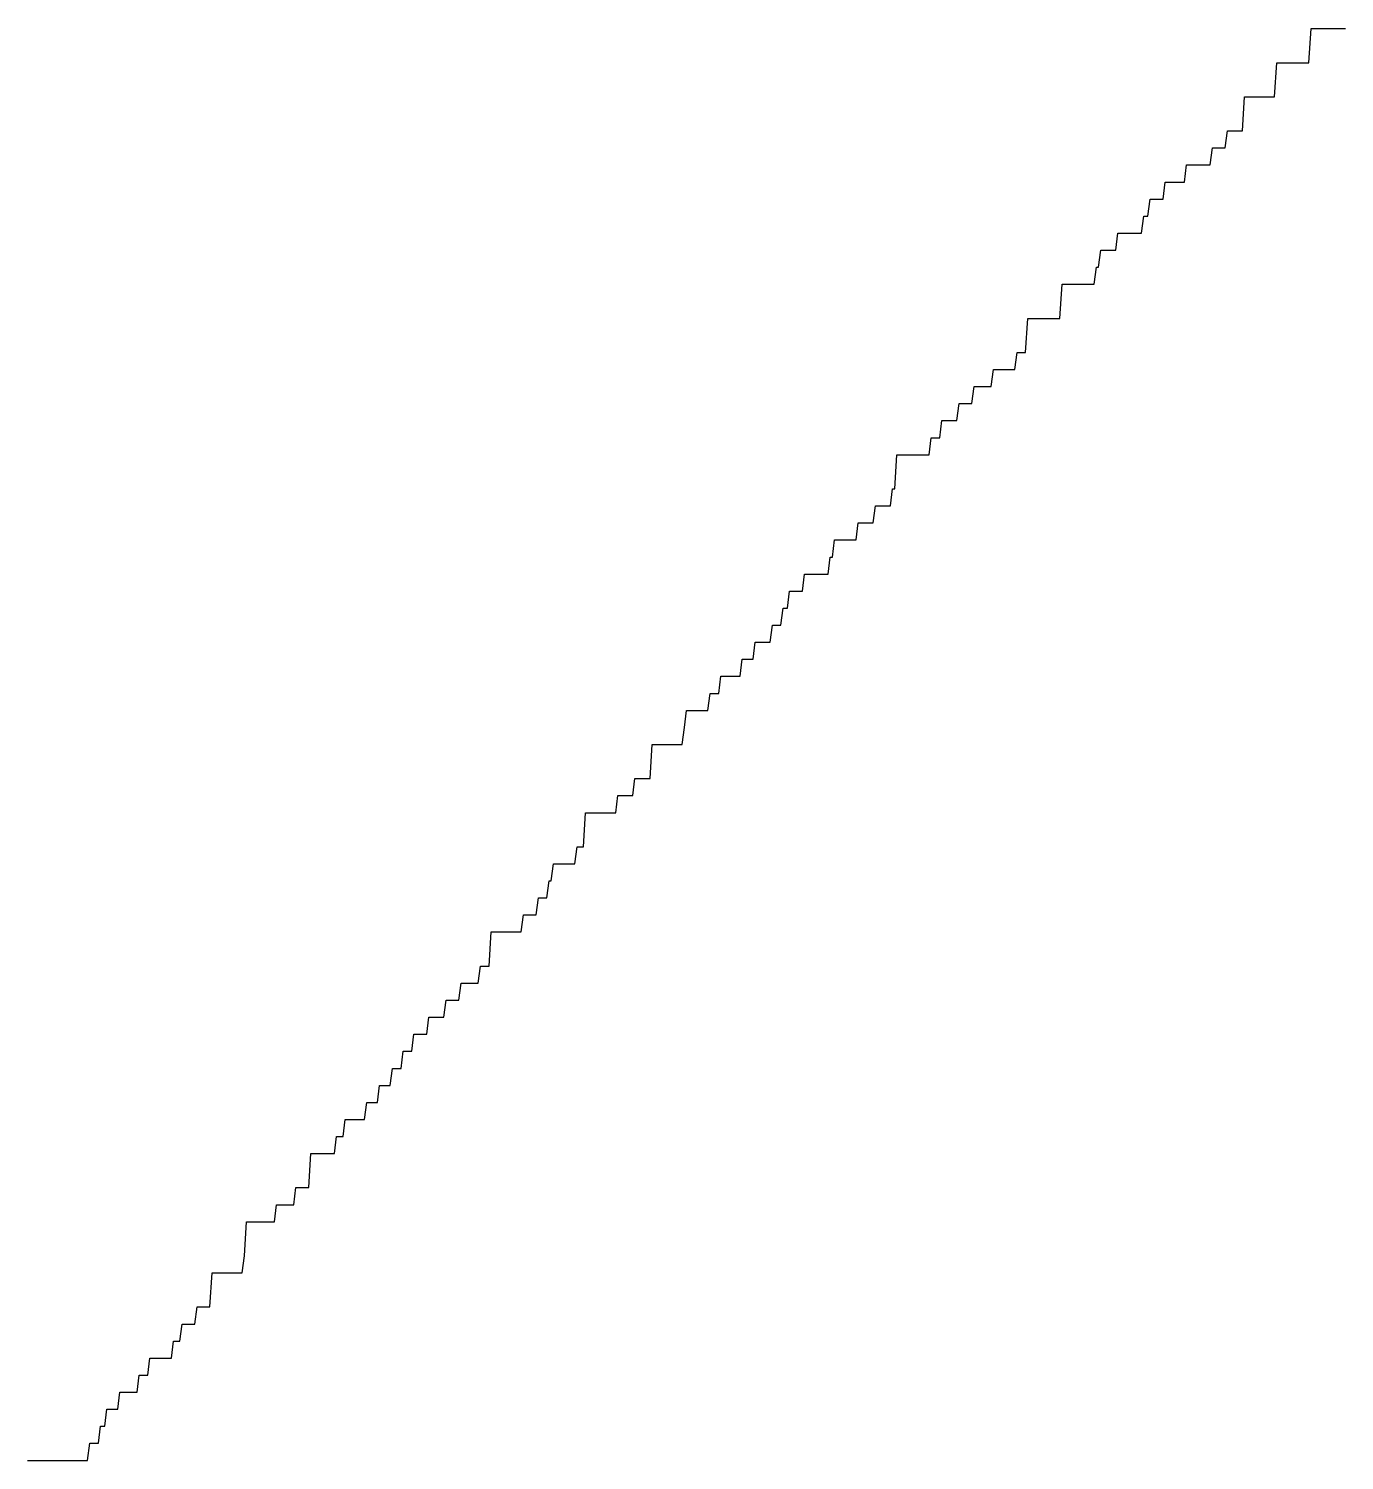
# Model space of a CAD drawing. Extents: x 0 to 4, y -10.7 to 10.7.
# Drawn here: x 2.9689 to 3.3551, y -10.7432 to -10.3232 of the extents above; entities that cross this region are included whole.
import ezdxf

# ---------------------------------------------------------------- set-up
doc = ezdxf.new("R2010")
doc.units = 0

msp = doc.modelspace()

# ---------------------------------------------------------------- linework, layer by layer
for p, q in [((3.34467, -10.3332), (3.3453, -10.3232)), ((3.3453, -10.3232), (3.34593, -10.3232)), ((3.34593, -10.3232), (3.34656, -10.3232)), ((3.34656, -10.3232), (3.34719, -10.3232)), ((3.34719, -10.3232), (3.34782, -10.3232)), ((3.34782, -10.3232), (3.34845, -10.3232)), ((3.34845, -10.3232), (3.34908, -10.3232)), ((3.34908, -10.3232), (3.34971, -10.3232)), ((3.34971, -10.3232), (3.35034, -10.3232)), ((3.35034, -10.3232), (3.35097, -10.3232)), ((3.35097, -10.3232), (3.3516, -10.3232)), ((3.3516, -10.3232), (3.35223, -10.3232)), ((3.35223, -10.3232), (3.35286, -10.3232)), ((3.35286, -10.3232), (3.35349, -10.3232)), ((3.35349, -10.3232), (3.35412, -10.3232)), ((3.35412, -10.3232), (3.35475, -10.3232)), ((3.35475, -10.3232), (3.35538, -10.3232)), ((3.33459, -10.3432), (3.33522, -10.3332)), ((3.33522, -10.3332), (3.33585, -10.3332)), ((3.33585, -10.3332), (3.33648, -10.3332)), ((3.33648, -10.3332), (3.33711, -10.3332)), ((3.33711, -10.3332), (3.33774, -10.3332)), ((3.33774, -10.3332), (3.33837, -10.3332)), ((3.33837, -10.3332), (3.339, -10.3332)), ((3.339, -10.3332), (3.33963, -10.3332)), ((3.33963, -10.3332), (3.34026, -10.3332)), ((3.34026, -10.3332), (3.34089, -10.3332)), ((3.34089, -10.3332), (3.34152, -10.3332)), ((3.34152, -10.3332), (3.34215, -10.3332)), ((3.34215, -10.3332), (3.34278, -10.3332)), ((3.34278, -10.3332), (3.34341, -10.3332)), ((3.34341, -10.3332), (3.34404, -10.3332)), ((3.34404, -10.3332), (3.34467, -10.3332)), ((3.32514, -10.3532), (3.32577, -10.3432)), ((3.32577, -10.3432), (3.3264, -10.3432)), ((3.3264, -10.3432), (3.32703, -10.3432)), ((3.32703, -10.3432), (3.32766, -10.3432)), ((3.32766, -10.3432), (3.32829, -10.3432)), ((3.32829, -10.3432), (3.32892, -10.3432)), ((3.32892, -10.3432), (3.32955, -10.3432)), ((3.32955, -10.3432), (3.33018, -10.3432)), ((3.33018, -10.3432), (3.33081, -10.3432)), ((3.33081, -10.3432), (3.33144, -10.3432)), ((3.33144, -10.3432), (3.33207, -10.3432)), ((3.33207, -10.3432), (3.3327, -10.3432)), ((3.3327, -10.3432), (3.33333, -10.3432)), ((3.33333, -10.3432), (3.33396, -10.3432)), ((3.33396, -10.3432), (3.33459, -10.3432)), ((3.3201, -10.3582), (3.32073, -10.3532)), ((3.32073, -10.3532), (3.32136, -10.3532)), ((3.32136, -10.3532), (3.32199, -10.3532)), ((3.32199, -10.3532), (3.32262, -10.3532)), ((3.32262, -10.3532), (3.32325, -10.3532)), ((3.32325, -10.3532), (3.32388, -10.3532)), ((3.32388, -10.3532), (3.32451, -10.3532)), ((3.32451, -10.3532), (3.32514, -10.3532)), ((3.31569, -10.3632), (3.31632, -10.3582)), ((3.31632, -10.3582), (3.31695, -10.3582)), ((3.31695, -10.3582), (3.31758, -10.3582)), ((3.31758, -10.3582), (3.31821, -10.3582)), ((3.31821, -10.3582), (3.31884, -10.3582)), ((3.31884, -10.3582), (3.31947, -10.3582)), ((3.31947, -10.3582), (3.3201, -10.3582)), ((3.30813, -10.3682), (3.30876, -10.3632)), ((3.30876, -10.3632), (3.30939, -10.3632)), ((3.30939, -10.3632), (3.31002, -10.3632)), ((3.31002, -10.3632), (3.31065, -10.3632)), ((3.31065, -10.3632), (3.31128, -10.3632)), ((3.31128, -10.3632), (3.31191, -10.3632)), ((3.31191, -10.3632), (3.31254, -10.3632)), ((3.31254, -10.3632), (3.31317, -10.3632)), ((3.31317, -10.3632), (3.3138, -10.3632)), ((3.3138, -10.3632), (3.31443, -10.3632)), ((3.31443, -10.3632), (3.31506, -10.3632)), ((3.31506, -10.3632), (3.31569, -10.3632)), ((3.30183, -10.3732), (3.30246, -10.3682)), ((3.30246, -10.3682), (3.30309, -10.3682)), ((3.30309, -10.3682), (3.30372, -10.3682)), ((3.30372, -10.3682), (3.30435, -10.3682)), ((3.30435, -10.3682), (3.30498, -10.3682)), ((3.30498, -10.3682), (3.30561, -10.3682)), ((3.30561, -10.3682), (3.30624, -10.3682)), ((3.30624, -10.3682), (3.30687, -10.3682)), ((3.30687, -10.3682), (3.3075, -10.3682)), ((3.3075, -10.3682), (3.30813, -10.3682)), ((3.29742, -10.3782), (3.29805, -10.3732)), ((3.29805, -10.3732), (3.29868, -10.3732)), ((3.29868, -10.3732), (3.29931, -10.3732)), ((3.29931, -10.3732), (3.29994, -10.3732)), ((3.29994, -10.3732), (3.30057, -10.3732)), ((3.30057, -10.3732), (3.3012, -10.3732)), ((3.3012, -10.3732), (3.30183, -10.3732)), ((3.29553, -10.3832), (3.29616, -10.3782)), ((3.29616, -10.3782), (3.29679, -10.3782)), ((3.29679, -10.3782), (3.29742, -10.3782)), ((3.28797, -10.3882), (3.2886, -10.3832)), ((3.2886, -10.3832), (3.28923, -10.3832)), ((3.28923, -10.3832), (3.28986, -10.3832)), ((3.28986, -10.3832), (3.29049, -10.3832)), ((3.29049, -10.3832), (3.29112, -10.3832)), ((3.29112, -10.3832), (3.29175, -10.3832)), ((3.29175, -10.3832), (3.29238, -10.3832)), ((3.29238, -10.3832), (3.29301, -10.3832)), ((3.29301, -10.3832), (3.29364, -10.3832)), ((3.29364, -10.3832), (3.29427, -10.3832)), ((3.29427, -10.3832), (3.2949, -10.3832)), ((3.2949, -10.3832), (3.29553, -10.3832)), ((3.28293, -10.3932), (3.28356, -10.3882)), ((3.28356, -10.3882), (3.28419, -10.3882)), ((3.28419, -10.3882), (3.28482, -10.3882)), ((3.28482, -10.3882), (3.28545, -10.3882)), ((3.28545, -10.3882), (3.28608, -10.3882)), ((3.28608, -10.3882), (3.28671, -10.3882)), ((3.28671, -10.3882), (3.28734, -10.3882)), ((3.28734, -10.3882), (3.28797, -10.3882)), ((3.28167, -10.3982), (3.2823, -10.3932)), ((3.2823, -10.3932), (3.28293, -10.3932)), ((3.27159, -10.4082), (3.27222, -10.3982)), ((3.27222, -10.3982), (3.27285, -10.3982)), ((3.27285, -10.3982), (3.27348, -10.3982)), ((3.27348, -10.3982), (3.27411, -10.3982)), ((3.27411, -10.3982), (3.27474, -10.3982)), ((3.27474, -10.3982), (3.27537, -10.3982)), ((3.27537, -10.3982), (3.276, -10.3982)), ((3.276, -10.3982), (3.27663, -10.3982)), ((3.27663, -10.3982), (3.27726, -10.3982)), ((3.27726, -10.3982), (3.27789, -10.3982)), ((3.27789, -10.3982), (3.27852, -10.3982)), ((3.27852, -10.3982), (3.27915, -10.3982)), ((3.27915, -10.3982), (3.27978, -10.3982)), ((3.27978, -10.3982), (3.28041, -10.3982)), ((3.28041, -10.3982), (3.28104, -10.3982)), ((3.28104, -10.3982), (3.28167, -10.3982)), ((3.26151, -10.4182), (3.26214, -10.4082)), ((3.26214, -10.4082), (3.26277, -10.4082)), ((3.26277, -10.4082), (3.2634, -10.4082)), ((3.2634, -10.4082), (3.26403, -10.4082)), ((3.26403, -10.4082), (3.26466, -10.4082)), ((3.26466, -10.4082), (3.26529, -10.4082)), ((3.26529, -10.4082), (3.26592, -10.4082)), ((3.26592, -10.4082), (3.26655, -10.4082)), ((3.26655, -10.4082), (3.26718, -10.4082)), ((3.26718, -10.4082), (3.26781, -10.4082)), ((3.26781, -10.4082), (3.26844, -10.4082)), ((3.26844, -10.4082), (3.26907, -10.4082)), ((3.26907, -10.4082), (3.2697, -10.4082)), ((3.2697, -10.4082), (3.27033, -10.4082)), ((3.27033, -10.4082), (3.27096, -10.4082)), ((3.27096, -10.4082), (3.27159, -10.4082)), ((3.25836, -10.4232), (3.25899, -10.4182)), ((3.25899, -10.4182), (3.25962, -10.4182)), ((3.25962, -10.4182), (3.26025, -10.4182)), ((3.26025, -10.4182), (3.26088, -10.4182)), ((3.26088, -10.4182), (3.26151, -10.4182)), ((3.25143, -10.4282), (3.25206, -10.4232)), ((3.25206, -10.4232), (3.25269, -10.4232)), ((3.25269, -10.4232), (3.25332, -10.4232)), ((3.25332, -10.4232), (3.25395, -10.4232)), ((3.25395, -10.4232), (3.25458, -10.4232)), ((3.25458, -10.4232), (3.25521, -10.4232)), ((3.25521, -10.4232), (3.25584, -10.4232)), ((3.25584, -10.4232), (3.25647, -10.4232)), ((3.25647, -10.4232), (3.2571, -10.4232)), ((3.2571, -10.4232), (3.25773, -10.4232)), ((3.25773, -10.4232), (3.25836, -10.4232)), ((3.24576, -10.4332), (3.24639, -10.4282)), ((3.24639, -10.4282), (3.24702, -10.4282)), ((3.24702, -10.4282), (3.24765, -10.4282)), ((3.24765, -10.4282), (3.24828, -10.4282)), ((3.24828, -10.4282), (3.24891, -10.4282)), ((3.24891, -10.4282), (3.24954, -10.4282)), ((3.24954, -10.4282), (3.25017, -10.4282)), ((3.25017, -10.4282), (3.2508, -10.4282)), ((3.2508, -10.4282), (3.25143, -10.4282)), ((3.24135, -10.4382), (3.24198, -10.4332)), ((3.24198, -10.4332), (3.24261, -10.4332)), ((3.24261, -10.4332), (3.24324, -10.4332)), ((3.24324, -10.4332), (3.24387, -10.4332)), ((3.24387, -10.4332), (3.2445, -10.4332)), ((3.2445, -10.4332), (3.24513, -10.4332)), ((3.24513, -10.4332), (3.24576, -10.4332)), ((3.23631, -10.4432), (3.23694, -10.4382)), ((3.23694, -10.4382), (3.23757, -10.4382)), ((3.23757, -10.4382), (3.2382, -10.4382)), ((3.2382, -10.4382), (3.23883, -10.4382)), ((3.23883, -10.4382), (3.23946, -10.4382)), ((3.23946, -10.4382), (3.24009, -10.4382)), ((3.24009, -10.4382), (3.24072, -10.4382)), ((3.24072, -10.4382), (3.24135, -10.4382)), ((3.23316, -10.4482), (3.23379, -10.4432)), ((3.23379, -10.4432), (3.23442, -10.4432)), ((3.23442, -10.4432), (3.23505, -10.4432)), ((3.23505, -10.4432), (3.23568, -10.4432)), ((3.23568, -10.4432), (3.23631, -10.4432)), ((3.22308, -10.4582), (3.22371, -10.4482)), ((3.22371, -10.4482), (3.22434, -10.4482)), ((3.22434, -10.4482), (3.22497, -10.4482)), ((3.22497, -10.4482), (3.2256, -10.4482)), ((3.2256, -10.4482), (3.22623, -10.4482)), ((3.22623, -10.4482), (3.22686, -10.4482)), ((3.22686, -10.4482), (3.22749, -10.4482)), ((3.22749, -10.4482), (3.22812, -10.4482)), ((3.22812, -10.4482), (3.22875, -10.4482)), ((3.22875, -10.4482), (3.22938, -10.4482)), ((3.22938, -10.4482), (3.23001, -10.4482)), ((3.23001, -10.4482), (3.23064, -10.4482)), ((3.23064, -10.4482), (3.23127, -10.4482)), ((3.23127, -10.4482), (3.2319, -10.4482)), ((3.2319, -10.4482), (3.23253, -10.4482)), ((3.23253, -10.4482), (3.23316, -10.4482)), ((3.22182, -10.4632), (3.22245, -10.4582)), ((3.22245, -10.4582), (3.22308, -10.4582)), ((3.21678, -10.4682), (3.21741, -10.4632)), ((3.21741, -10.4632), (3.21804, -10.4632)), ((3.21804, -10.4632), (3.21867, -10.4632)), ((3.21867, -10.4632), (3.2193, -10.4632)), ((3.2193, -10.4632), (3.21993, -10.4632)), ((3.21993, -10.4632), (3.22056, -10.4632)), ((3.22056, -10.4632), (3.22119, -10.4632)), ((3.22119, -10.4632), (3.22182, -10.4632)), ((3.21174, -10.4732), (3.21237, -10.4682)), ((3.21237, -10.4682), (3.213, -10.4682)), ((3.213, -10.4682), (3.21363, -10.4682)), ((3.21363, -10.4682), (3.21426, -10.4682)), ((3.21426, -10.4682), (3.21489, -10.4682)), ((3.21489, -10.4682), (3.21552, -10.4682)), ((3.21552, -10.4682), (3.21615, -10.4682)), ((3.21615, -10.4682), (3.21678, -10.4682)), ((3.20481, -10.4782), (3.20544, -10.4732)), ((3.20544, -10.4732), (3.20607, -10.4732)), ((3.20607, -10.4732), (3.2067, -10.4732)), ((3.2067, -10.4732), (3.20733, -10.4732)), ((3.20733, -10.4732), (3.20796, -10.4732)), ((3.20796, -10.4732), (3.20859, -10.4732)), ((3.20859, -10.4732), (3.20922, -10.4732)), ((3.20922, -10.4732), (3.20985, -10.4732)), ((3.20985, -10.4732), (3.21048, -10.4732)), ((3.21048, -10.4732), (3.21111, -10.4732)), ((3.21111, -10.4732), (3.21174, -10.4732)), ((3.20355, -10.4832), (3.20418, -10.4782)), ((3.20418, -10.4782), (3.20481, -10.4782)), ((3.19599, -10.4882), (3.19662, -10.4832)), ((3.19662, -10.4832), (3.19725, -10.4832)), ((3.19725, -10.4832), (3.19788, -10.4832)), ((3.19788, -10.4832), (3.19851, -10.4832)), ((3.19851, -10.4832), (3.19914, -10.4832)), ((3.19914, -10.4832), (3.19977, -10.4832)), ((3.19977, -10.4832), (3.2004, -10.4832)), ((3.2004, -10.4832), (3.20103, -10.4832)), ((3.20103, -10.4832), (3.20166, -10.4832)), ((3.20166, -10.4832), (3.20229, -10.4832)), ((3.20229, -10.4832), (3.20292, -10.4832)), ((3.20292, -10.4832), (3.20355, -10.4832)), ((3.19158, -10.4932), (3.19221, -10.4882)), ((3.19221, -10.4882), (3.19284, -10.4882)), ((3.19284, -10.4882), (3.19347, -10.4882)), ((3.19347, -10.4882), (3.1941, -10.4882)), ((3.1941, -10.4882), (3.19473, -10.4882)), ((3.19473, -10.4882), (3.19536, -10.4882)), ((3.19536, -10.4882), (3.19599, -10.4882)), ((3.18969, -10.4982), (3.19032, -10.4932)), ((3.19032, -10.4932), (3.19095, -10.4932)), ((3.19095, -10.4932), (3.19158, -10.4932)), ((3.18654, -10.5032), (3.18717, -10.4982)), ((3.18717, -10.4982), (3.1878, -10.4982)), ((3.1878, -10.4982), (3.18843, -10.4982)), ((3.18843, -10.4982), (3.18906, -10.4982)), ((3.18906, -10.4982), (3.18969, -10.4982)), ((3.1815, -10.5082), (3.18213, -10.5032)), ((3.18213, -10.5032), (3.18276, -10.5032)), ((3.18276, -10.5032), (3.18339, -10.5032)), ((3.18339, -10.5032), (3.18402, -10.5032)), ((3.18402, -10.5032), (3.18465, -10.5032)), ((3.18465, -10.5032), (3.18528, -10.5032)), ((3.18528, -10.5032), (3.18591, -10.5032)), ((3.18591, -10.5032), (3.18654, -10.5032)), ((3.17772, -10.5132), (3.17835, -10.5082)), ((3.17835, -10.5082), (3.17898, -10.5082)), ((3.17898, -10.5082), (3.17961, -10.5082)), ((3.17961, -10.5082), (3.18024, -10.5082)), ((3.18024, -10.5082), (3.18087, -10.5082)), ((3.18087, -10.5082), (3.1815, -10.5082)), ((3.17142, -10.5182), (3.17205, -10.5132)), ((3.17205, -10.5132), (3.17268, -10.5132)), ((3.17268, -10.5132), (3.17331, -10.5132)), ((3.17331, -10.5132), (3.17394, -10.5132)), ((3.17394, -10.5132), (3.17457, -10.5132)), ((3.17457, -10.5132), (3.1752, -10.5132)), ((3.1752, -10.5132), (3.17583, -10.5132)), ((3.17583, -10.5132), (3.17646, -10.5132)), ((3.17646, -10.5132), (3.17709, -10.5132)), ((3.17709, -10.5132), (3.17772, -10.5132)), ((3.16827, -10.5232), (3.1689, -10.5182)), ((3.1689, -10.5182), (3.16953, -10.5182)), ((3.16953, -10.5182), (3.17016, -10.5182)), ((3.17016, -10.5182), (3.17079, -10.5182)), ((3.17079, -10.5182), (3.17142, -10.5182)), ((3.16134, -10.5282), (3.16197, -10.5232)), ((3.16197, -10.5232), (3.1626, -10.5232)), ((3.1626, -10.5232), (3.16323, -10.5232)), ((3.16323, -10.5232), (3.16386, -10.5232)), ((3.16386, -10.5232), (3.16449, -10.5232)), ((3.16449, -10.5232), (3.16512, -10.5232)), ((3.16512, -10.5232), (3.16575, -10.5232)), ((3.16575, -10.5232), (3.16638, -10.5232)), ((3.16638, -10.5232), (3.16701, -10.5232)), ((3.16701, -10.5232), (3.16764, -10.5232)), ((3.16764, -10.5232), (3.16827, -10.5232)), ((3.16071, -10.5332), (3.16134, -10.5282)), ((3.15126, -10.5432), (3.15189, -10.5332)), ((3.15189, -10.5332), (3.15252, -10.5332)), ((3.15252, -10.5332), (3.15315, -10.5332)), ((3.15315, -10.5332), (3.15378, -10.5332)), ((3.15378, -10.5332), (3.15441, -10.5332)), ((3.15441, -10.5332), (3.15504, -10.5332)), ((3.15504, -10.5332), (3.15567, -10.5332)), ((3.15567, -10.5332), (3.1563, -10.5332)), ((3.1563, -10.5332), (3.15693, -10.5332)), ((3.15693, -10.5332), (3.15756, -10.5332)), ((3.15756, -10.5332), (3.15819, -10.5332)), ((3.15819, -10.5332), (3.15882, -10.5332)), ((3.15882, -10.5332), (3.15945, -10.5332)), ((3.15945, -10.5332), (3.16008, -10.5332)), ((3.16008, -10.5332), (3.16071, -10.5332)), ((3.14622, -10.5482), (3.14685, -10.5432)), ((3.14685, -10.5432), (3.14748, -10.5432)), ((3.14748, -10.5432), (3.14811, -10.5432)), ((3.14811, -10.5432), (3.14874, -10.5432)), ((3.14874, -10.5432), (3.14937, -10.5432)), ((3.14937, -10.5432), (3.15, -10.5432)), ((3.15, -10.5432), (3.15063, -10.5432)), ((3.15063, -10.5432), (3.15126, -10.5432)), ((3.14118, -10.5532), (3.14181, -10.5482)), ((3.14181, -10.5482), (3.14244, -10.5482)), ((3.14244, -10.5482), (3.14307, -10.5482)), ((3.14307, -10.5482), (3.1437, -10.5482)), ((3.1437, -10.5482), (3.14433, -10.5482)), ((3.14433, -10.5482), (3.14496, -10.5482)), ((3.14496, -10.5482), (3.14559, -10.5482)), ((3.14559, -10.5482), (3.14622, -10.5482)), ((3.13173, -10.5632), (3.13236, -10.5532)), ((3.13236, -10.5532), (3.13299, -10.5532)), ((3.13299, -10.5532), (3.13362, -10.5532)), ((3.13362, -10.5532), (3.13425, -10.5532)), ((3.13425, -10.5532), (3.13488, -10.5532)), ((3.13488, -10.5532), (3.13551, -10.5532)), ((3.13551, -10.5532), (3.13614, -10.5532)), ((3.13614, -10.5532), (3.13677, -10.5532)), ((3.13677, -10.5532), (3.1374, -10.5532)), ((3.1374, -10.5532), (3.13803, -10.5532)), ((3.13803, -10.5532), (3.13866, -10.5532)), ((3.13866, -10.5532), (3.13929, -10.5532)), ((3.13929, -10.5532), (3.13992, -10.5532)), ((3.13992, -10.5532), (3.14055, -10.5532)), ((3.14055, -10.5532), (3.14118, -10.5532)), ((3.12921, -10.5682), (3.12984, -10.5632)), ((3.12984, -10.5632), (3.13047, -10.5632)), ((3.13047, -10.5632), (3.1311, -10.5632)), ((3.1311, -10.5632), (3.13173, -10.5632)), ((3.12228, -10.5732), (3.12291, -10.5682)), ((3.12291, -10.5682), (3.12354, -10.5682)), ((3.12354, -10.5682), (3.12417, -10.5682)), ((3.12417, -10.5682), (3.1248, -10.5682)), ((3.1248, -10.5682), (3.12543, -10.5682)), ((3.12543, -10.5682), (3.12606, -10.5682)), ((3.12606, -10.5682), (3.12669, -10.5682)), ((3.12669, -10.5682), (3.12732, -10.5682)), ((3.12732, -10.5682), (3.12795, -10.5682)), ((3.12795, -10.5682), (3.12858, -10.5682)), ((3.12858, -10.5682), (3.12921, -10.5682)), ((3.12102, -10.5782), (3.12165, -10.5732)), ((3.12165, -10.5732), (3.12228, -10.5732)), ((3.11787, -10.5832), (3.1185, -10.5782)), ((3.1185, -10.5782), (3.11913, -10.5782)), ((3.11913, -10.5782), (3.11976, -10.5782)), ((3.11976, -10.5782), (3.12039, -10.5782)), ((3.12039, -10.5782), (3.12102, -10.5782)), ((3.11346, -10.5882), (3.11409, -10.5832)), ((3.11409, -10.5832), (3.11472, -10.5832)), ((3.11472, -10.5832), (3.11535, -10.5832)), ((3.11535, -10.5832), (3.11598, -10.5832)), ((3.11598, -10.5832), (3.11661, -10.5832)), ((3.11661, -10.5832), (3.11724, -10.5832)), ((3.11724, -10.5832), (3.11787, -10.5832)), ((3.10401, -10.5982), (3.10464, -10.5882)), ((3.10464, -10.5882), (3.10527, -10.5882)), ((3.10527, -10.5882), (3.1059, -10.5882)), ((3.1059, -10.5882), (3.10653, -10.5882)), ((3.10653, -10.5882), (3.10716, -10.5882)), ((3.10716, -10.5882), (3.10779, -10.5882)), ((3.10779, -10.5882), (3.10842, -10.5882)), ((3.10842, -10.5882), (3.10905, -10.5882)), ((3.10905, -10.5882), (3.10968, -10.5882)), ((3.10968, -10.5882), (3.11031, -10.5882)), ((3.11031, -10.5882), (3.11094, -10.5882)), ((3.11094, -10.5882), (3.11157, -10.5882)), ((3.11157, -10.5882), (3.1122, -10.5882)), ((3.1122, -10.5882), (3.11283, -10.5882)), ((3.11283, -10.5882), (3.11346, -10.5882)), ((3.10086, -10.6032), (3.10149, -10.5982)), ((3.10149, -10.5982), (3.10212, -10.5982)), ((3.10212, -10.5982), (3.10275, -10.5982)), ((3.10275, -10.5982), (3.10338, -10.5982)), ((3.10338, -10.5982), (3.10401, -10.5982)), ((3.09519, -10.6082), (3.09582, -10.6032)), ((3.09582, -10.6032), (3.09645, -10.6032)), ((3.09645, -10.6032), (3.09708, -10.6032)), ((3.09708, -10.6032), (3.09771, -10.6032)), ((3.09771, -10.6032), (3.09834, -10.6032)), ((3.09834, -10.6032), (3.09897, -10.6032)), ((3.09897, -10.6032), (3.0996, -10.6032)), ((3.0996, -10.6032), (3.10023, -10.6032)), ((3.10023, -10.6032), (3.10086, -10.6032)), ((3.09078, -10.6132), (3.09141, -10.6082)), ((3.09141, -10.6082), (3.09204, -10.6082)), ((3.09204, -10.6082), (3.09267, -10.6082)), ((3.09267, -10.6082), (3.0933, -10.6082)), ((3.0933, -10.6082), (3.09393, -10.6082)), ((3.09393, -10.6082), (3.09456, -10.6082)), ((3.09456, -10.6082), (3.09519, -10.6082)), ((3.08574, -10.6182), (3.08637, -10.6132)), ((3.08637, -10.6132), (3.087, -10.6132)), ((3.087, -10.6132), (3.08763, -10.6132)), ((3.08763, -10.6132), (3.08826, -10.6132)), ((3.08826, -10.6132), (3.08889, -10.6132)), ((3.08889, -10.6132), (3.08952, -10.6132)), ((3.08952, -10.6132), (3.09015, -10.6132)), ((3.09015, -10.6132), (3.09078, -10.6132)), ((3.08133, -10.6232), (3.08196, -10.6182)), ((3.08196, -10.6182), (3.08259, -10.6182)), ((3.08259, -10.6182), (3.08322, -10.6182)), ((3.08322, -10.6182), (3.08385, -10.6182)), ((3.08385, -10.6182), (3.08448, -10.6182)), ((3.08448, -10.6182), (3.08511, -10.6182)), ((3.08511, -10.6182), (3.08574, -10.6182)), ((3.07818, -10.6282), (3.07881, -10.6232)), ((3.07881, -10.6232), (3.07944, -10.6232)), ((3.07944, -10.6232), (3.08007, -10.6232)), ((3.08007, -10.6232), (3.0807, -10.6232)), ((3.0807, -10.6232), (3.08133, -10.6232)), ((3.07503, -10.6332), (3.07566, -10.6282)), ((3.07566, -10.6282), (3.07629, -10.6282)), ((3.07629, -10.6282), (3.07692, -10.6282)), ((3.07692, -10.6282), (3.07755, -10.6282)), ((3.07755, -10.6282), (3.07818, -10.6282)), ((3.07125, -10.6382), (3.07188, -10.6332)), ((3.07188, -10.6332), (3.07251, -10.6332)), ((3.07251, -10.6332), (3.07314, -10.6332)), ((3.07314, -10.6332), (3.07377, -10.6332)), ((3.07377, -10.6332), (3.0744, -10.6332)), ((3.0744, -10.6332), (3.07503, -10.6332)), ((3.06747, -10.6432), (3.0681, -10.6382)), ((3.0681, -10.6382), (3.06873, -10.6382)), ((3.06873, -10.6382), (3.06936, -10.6382)), ((3.06936, -10.6382), (3.06999, -10.6382)), ((3.06999, -10.6382), (3.07062, -10.6382)), ((3.07062, -10.6382), (3.07125, -10.6382)), ((3.06117, -10.6482), (3.0618, -10.6432)), ((3.0618, -10.6432), (3.06243, -10.6432)), ((3.06243, -10.6432), (3.06306, -10.6432)), ((3.06306, -10.6432), (3.06369, -10.6432)), ((3.06369, -10.6432), (3.06432, -10.6432)), ((3.06432, -10.6432), (3.06495, -10.6432)), ((3.06495, -10.6432), (3.06558, -10.6432)), ((3.06558, -10.6432), (3.06621, -10.6432)), ((3.06621, -10.6432), (3.06684, -10.6432)), ((3.06684, -10.6432), (3.06747, -10.6432)), ((3.05865, -10.6532), (3.05928, -10.6482)), ((3.05928, -10.6482), (3.05991, -10.6482)), ((3.05991, -10.6482), (3.06054, -10.6482)), ((3.06054, -10.6482), (3.06117, -10.6482)), ((3.05109, -10.6632), (3.05172, -10.6532)), ((3.05172, -10.6532), (3.05235, -10.6532)), ((3.05235, -10.6532), (3.05298, -10.6532)), ((3.05298, -10.6532), (3.05361, -10.6532)), ((3.05361, -10.6532), (3.05424, -10.6532)), ((3.05424, -10.6532), (3.05487, -10.6532)), ((3.05487, -10.6532), (3.0555, -10.6532)), ((3.0555, -10.6532), (3.05613, -10.6532)), ((3.05613, -10.6532), (3.05676, -10.6532)), ((3.05676, -10.6532), (3.05739, -10.6532)), ((3.05739, -10.6532), (3.05802, -10.6532)), ((3.05802, -10.6532), (3.05865, -10.6532)), ((3.04668, -10.6682), (3.04731, -10.6632)), ((3.04731, -10.6632), (3.04794, -10.6632)), ((3.04794, -10.6632), (3.04857, -10.6632)), ((3.04857, -10.6632), (3.0492, -10.6632)), ((3.0492, -10.6632), (3.04983, -10.6632)), ((3.04983, -10.6632), (3.05046, -10.6632)), ((3.05046, -10.6632), (3.05109, -10.6632)), ((3.04101, -10.6732), (3.04164, -10.6682)), ((3.04164, -10.6682), (3.04227, -10.6682)), ((3.04227, -10.6682), (3.0429, -10.6682)), ((3.0429, -10.6682), (3.04353, -10.6682)), ((3.04353, -10.6682), (3.04416, -10.6682)), ((3.04416, -10.6682), (3.04479, -10.6682)), ((3.04479, -10.6682), (3.04542, -10.6682)), ((3.04542, -10.6682), (3.04605, -10.6682)), ((3.04605, -10.6682), (3.04668, -10.6682)), ((3.03219, -10.6832), (3.03282, -10.6732)), ((3.03282, -10.6732), (3.03345, -10.6732)), ((3.03345, -10.6732), (3.03408, -10.6732)), ((3.03408, -10.6732), (3.03471, -10.6732)), ((3.03471, -10.6732), (3.03534, -10.6732)), ((3.03534, -10.6732), (3.03597, -10.6732)), ((3.03597, -10.6732), (3.0366, -10.6732)), ((3.0366, -10.6732), (3.03723, -10.6732)), ((3.03723, -10.6732), (3.03786, -10.6732)), ((3.03786, -10.6732), (3.03849, -10.6732)), ((3.03849, -10.6732), (3.03912, -10.6732)), ((3.03912, -10.6732), (3.03975, -10.6732)), ((3.03975, -10.6732), (3.04038, -10.6732)), ((3.04038, -10.6732), (3.04101, -10.6732)), ((3.03156, -10.6882), (3.03219, -10.6832)), ((3.02211, -10.6982), (3.02274, -10.6882)), ((3.02274, -10.6882), (3.02337, -10.6882)), ((3.02337, -10.6882), (3.024, -10.6882)), ((3.024, -10.6882), (3.02463, -10.6882)), ((3.02463, -10.6882), (3.02526, -10.6882)), ((3.02526, -10.6882), (3.02589, -10.6882)), ((3.02589, -10.6882), (3.02652, -10.6882)), ((3.02652, -10.6882), (3.02715, -10.6882)), ((3.02715, -10.6882), (3.02778, -10.6882)), ((3.02778, -10.6882), (3.02841, -10.6882)), ((3.02841, -10.6882), (3.02904, -10.6882)), ((3.02904, -10.6882), (3.02967, -10.6882)), ((3.02967, -10.6882), (3.0303, -10.6882)), ((3.0303, -10.6882), (3.03093, -10.6882)), ((3.03093, -10.6882), (3.03156, -10.6882)), ((3.0177, -10.7032), (3.01833, -10.6982)), ((3.01833, -10.6982), (3.01896, -10.6982)), ((3.01896, -10.6982), (3.01959, -10.6982)), ((3.01959, -10.6982), (3.02022, -10.6982)), ((3.02022, -10.6982), (3.02085, -10.6982)), ((3.02085, -10.6982), (3.02148, -10.6982)), ((3.02148, -10.6982), (3.02211, -10.6982)), ((3.01329, -10.7082), (3.01392, -10.7032)), ((3.01392, -10.7032), (3.01455, -10.7032)), ((3.01455, -10.7032), (3.01518, -10.7032)), ((3.01518, -10.7032), (3.01581, -10.7032)), ((3.01581, -10.7032), (3.01644, -10.7032)), ((3.01644, -10.7032), (3.01707, -10.7032)), ((3.01707, -10.7032), (3.0177, -10.7032)), ((3.01077, -10.7132), (3.0114, -10.7082)), ((3.0114, -10.7082), (3.01203, -10.7082)), ((3.01203, -10.7082), (3.01266, -10.7082)), ((3.01266, -10.7082), (3.01329, -10.7082)), ((3.00384, -10.7182), (3.00447, -10.7132)), ((3.00447, -10.7132), (3.0051, -10.7132)), ((3.0051, -10.7132), (3.00573, -10.7132)), ((3.00573, -10.7132), (3.00636, -10.7132)), ((3.00636, -10.7132), (3.00699, -10.7132)), ((3.00699, -10.7132), (3.00762, -10.7132)), ((3.00762, -10.7132), (3.00825, -10.7132)), ((3.00825, -10.7132), (3.00888, -10.7132)), ((3.00888, -10.7132), (3.00951, -10.7132)), ((3.00951, -10.7132), (3.01014, -10.7132)), ((3.01014, -10.7132), (3.01077, -10.7132)), ((3.00069, -10.7232), (3.00132, -10.7182)), ((3.00132, -10.7182), (3.00195, -10.7182)), ((3.00195, -10.7182), (3.00258, -10.7182)), ((3.00258, -10.7182), (3.00321, -10.7182)), ((3.00321, -10.7182), (3.00384, -10.7182)), ((2.99502, -10.7282), (2.99565, -10.7232)), ((2.99565, -10.7232), (2.99628, -10.7232)), ((2.99628, -10.7232), (2.99691, -10.7232)), ((2.99691, -10.7232), (2.99754, -10.7232)), ((2.99754, -10.7232), (2.99817, -10.7232)), ((2.99817, -10.7232), (2.9988, -10.7232)), ((2.9988, -10.7232), (2.99943, -10.7232)), ((2.99943, -10.7232), (3.00006, -10.7232)), ((3.00006, -10.7232), (3.00069, -10.7232)), ((2.99124, -10.7332), (2.99187, -10.7282)), ((2.99187, -10.7282), (2.9925, -10.7282)), ((2.9925, -10.7282), (2.99313, -10.7282)), ((2.99313, -10.7282), (2.99376, -10.7282)), ((2.99376, -10.7282), (2.99439, -10.7282)), ((2.99439, -10.7282), (2.99502, -10.7282)), ((2.98935, -10.7382), (2.98998, -10.7332)), ((2.98998, -10.7332), (2.99061, -10.7332)), ((2.99061, -10.7332), (2.99124, -10.7332)), ((2.9862, -10.7432), (2.98683, -10.7382)), ((2.98683, -10.7382), (2.98746, -10.7382)), ((2.98746, -10.7382), (2.98809, -10.7382)), ((2.98809, -10.7382), (2.98872, -10.7382)), ((2.98872, -10.7382), (2.98935, -10.7382)), ((2.96856, -10.7432), (2.96919, -10.7432)), ((2.96919, -10.7432), (2.96982, -10.7432)), ((2.96982, -10.7432), (2.97045, -10.7432)), ((2.97045, -10.7432), (2.97108, -10.7432)), ((2.97108, -10.7432), (2.97171, -10.7432)), ((2.97171, -10.7432), (2.97234, -10.7432)), ((2.97234, -10.7432), (2.97297, -10.7432)), ((2.97297, -10.7432), (2.9736, -10.7432)), ((2.9736, -10.7432), (2.97423, -10.7432)), ((2.97423, -10.7432), (2.97486, -10.7432)), ((2.97486, -10.7432), (2.97549, -10.7432)), ((2.97549, -10.7432), (2.97612, -10.7432)), ((2.97612, -10.7432), (2.97675, -10.7432)), ((2.97675, -10.7432), (2.97738, -10.7432)), ((2.97738, -10.7432), (2.97801, -10.7432)), ((2.97801, -10.7432), (2.97864, -10.7432)), ((2.97864, -10.7432), (2.97927, -10.7432)), ((2.97927, -10.7432), (2.9799, -10.7432)), ((2.9799, -10.7432), (2.98053, -10.7432)), ((2.98053, -10.7432), (2.98116, -10.7432)), ((2.98116, -10.7432), (2.98179, -10.7432)), ((2.98179, -10.7432), (2.98242, -10.7432)), ((2.98242, -10.7432), (2.98305, -10.7432)), ((2.98305, -10.7432), (2.98368, -10.7432)), ((2.98368, -10.7432), (2.98431, -10.7432)), ((2.98431, -10.7432), (2.98494, -10.7432)), ((2.98494, -10.7432), (2.98557, -10.7432)), ((2.98557, -10.7432), (2.9862, -10.7432))]:
    msp.add_line(p, q)

doc.saveas('drawing.dxf')
